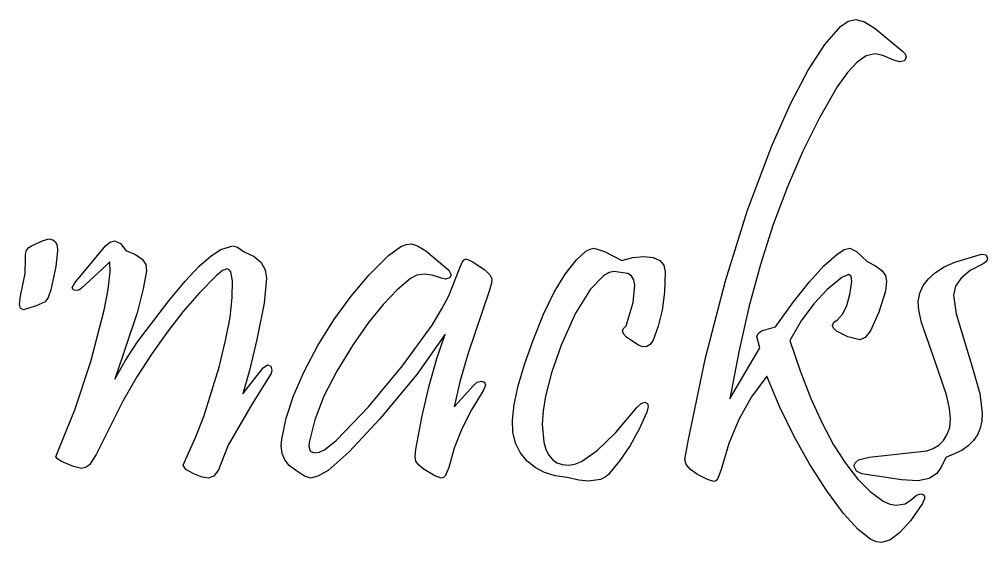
# Model space of a CAD drawing. Extents: x 369 to 1749, y 306 to 919.
# Drawn here: x 1174.8 to 1297.1, y 692.5 to 758.6 of the extents above; entities that cross this region are included whole.
import ezdxf

# ---------------------------------------------------------------- set-up
doc = ezdxf.new("R2010")
doc.units = 0

msp = doc.modelspace()

# ---------------------------------------------------------------- linework, layer by layer
at = {"layer": 'Layer 1'}
for p, q in [((1278.500926, 757.676588), (1279.461256, 758.368237)), ((1279.461256, 758.368237), (1280.401486, 758.594921)), ((1280.401486, 758.594921), (1281.50212, 758.303838)), ((1281.50212, 758.303838), (1282.874856, 757.442611)), ((1276.516735, 755.428069), (1278.500926, 757.676588)), ((1282.874856, 757.442611), (1286.302186, 754.596231)), ((1274.409991, 752.172613), (1276.516735, 755.428069)), ((1282.854886, 754.23876), (1281.742232, 753.983002)), ((1283.844061, 754.034499), (1282.854886, 754.23876)), ((1286.302186, 754.596231), (1286.66165, 754.232256)), ((1286.66165, 754.232256), (1286.779753, 753.83533)), ((1280.574631, 753.202203), (1279.352082, 751.896362)), ((1281.742232, 753.983002), (1280.574631, 753.202203)), ((1285.227006, 753.43159), (1283.844061, 754.034499)), ((1285.983603, 753.22017), (1285.227006, 753.43159)), ((1286.578783, 753.371491), (1285.983603, 753.22017)), ((1286.779753, 753.83533), (1286.578783, 753.371491)), ((1272.180695, 747.910219), (1274.409991, 752.172613)), ((1279.352082, 751.896362), (1278.074586, 750.06548)), ((1278.074586, 750.06548), (1275.814626, 746.154802)), ((1269.828846, 742.640888), (1272.180695, 747.910219)), ((1275.814626, 746.154802), (1273.715437, 741.955668)), ((1266.742119, 734.510219), (1269.828846, 742.640888)), ((1273.715437, 741.955668), (1271.777019, 737.468077)), ((1271.777019, 737.468077), (1269.999371, 732.69203)), ((1263.951876, 725.581013), (1266.742119, 734.510219)), ((1269.999371, 732.69203), (1268.382494, 727.627527)), ((1175.73143, 729.438268), (1176.002816, 729.796161)), ((1176.002816, 729.796161), (1176.415521, 730.028285)), ((1176.415521, 730.028285), (1177.806173, 730.665583)), ((1177.806173, 730.665583), (1178.591251, 730.876012)), ((1178.591251, 730.876012), (1179.057915, 730.780515)), ((1179.057915, 730.780515), (1179.389928, 730.500681)), ((1179.389928, 730.500681), (1179.58729, 730.03651)), ((1179.58729, 730.03651), (1179.650001, 729.388002)), ((1181.831908, 725.343282), (1185.754148, 730.038682)), ((1185.754148, 730.038682), (1186.282275, 730.474644)), ((1186.282275, 730.474644), (1186.825778, 730.617675)), ((1186.825778, 730.617675), (1187.59901, 730.311406)), ((1187.59901, 730.311406), (1188.265138, 729.402905)), ((1200.255108, 729.534885), (1201.773888, 730.007739)), ((1201.773888, 730.007739), (1202.358371, 729.814613)), ((1202.358371, 729.814613), (1203.216038, 729.240816)), ((1221.440388, 728.783751), (1222.980468, 729.902436)), ((1222.980468, 729.902436), (1223.684103, 730.17151)), ((1223.684103, 730.17151), (1224.343468, 730.247071)), ((1224.343468, 730.247071), (1225.102075, 730.011951)), ((1225.102075, 730.011951), (1226.138146, 729.383217)), ((1175.601363, 728.954606), (1175.73143, 729.438268)), ((1175.612615, 728.345175), (1175.601363, 728.954606)), ((1179.65, 729.388), (1179.430744, 727.373963)), ((1179.650001, 729.388002), (1179.65, 729.388)), ((1188.265138, 729.402905), (1189.472269, 728.925984)), ((1189.472269, 728.925984), (1190.308373, 728.339407)), ((1197.537473, 727.42445), (1199.040151, 728.760841)), ((1199.040151, 728.760841), (1200.255108, 729.534885)), ((1203.216038, 729.240816), (1204.461228, 728.65169)), ((1204.461228, 728.65169), (1205.34368, 727.901181)), ((1218.99851, 726.340013), (1221.440388, 728.783751)), ((1226.138146, 729.383217), (1229.042678, 726.944911)), ((1245.138547, 728.256315), (1246.351062, 729.333975)), ((1246.351062, 729.333975), (1246.878138, 729.601995)), ((1246.878138, 729.601995), (1247.352427, 729.689475)), ((1247.352427, 729.689475), (1248.676366, 729.302259)), ((1248.676366, 729.302259), (1250.856817, 728.151775)), ((1252.263079, 728.530588), (1253.650487, 728.651134)), ((1253.650487, 728.651134), (1254.840413, 728.523138)), ((1276.398523, 727.471521), (1278.011646, 728.91273)), ((1278.011646, 728.91273), (1278.962841, 729.526929)), ((1278.962841, 729.526929), (1279.670366, 729.729229)), ((1279.670366, 729.729229), (1280.503171, 729.302011)), ((1280.503171, 729.302011), (1281.830206, 728.027659)), ((1292.918488, 727.950599), (1296.303024, 728.937211)), ((1296.303024, 728.937211), (1296.871116, 728.881992)), ((1296.871116, 728.881992), (1297.057474, 728.381288)), ((1175.549508, 726.511027), (1175.612615, 728.345175)), ((1179.430744, 727.373963), (1178.792298, 724.43235)), ((1186.223557, 727.968663), (1185.253178, 727.044532)), ((1186.284826, 726.728033), (1186.223557, 727.968663)), ((1190.308373, 728.339407), (1190.773449, 727.643174)), ((1190.773449, 727.643174), (1190.867498, 726.837285)), ((1195.747071, 725.525711), (1197.537473, 727.42445)), ((1205.34368, 727.901181), (1205.863393, 726.98929)), ((1230.248093, 726.799577), (1230.72043, 727.959367)), ((1230.72043, 727.959367), (1230.967687, 728.248509)), ((1230.967687, 728.248509), (1231.222336, 728.343817)), ((1231.222336, 728.343817), (1232.081418, 727.985337)), ((1232.081418, 727.985337), (1233.625086, 726.916337)), ((1243.729813, 726.439171), (1245.138547, 728.256315)), ((1250.856817, 728.151775), (1252.263079, 728.530588)), ((1254.840413, 728.523138), (1255.688642, 728.156111)), ((1255.688642, 728.156111), (1256.195173, 727.550053)), ((1256.195173, 727.550053), (1256.360007, 726.704964)), ((1268.382494, 727.627527), (1266.926387, 722.274568)), ((1274.570903, 725.471813), (1276.398523, 727.471521)), ((1281.830206, 728.027659), (1282.91206, 727.491227)), ((1282.91206, 727.491227), (1283.683493, 726.896439)), ((1290.457758, 726.630943), (1291.572647, 727.332402)), ((1291.572647, 727.332402), (1292.918488, 727.950599)), ((1296.502205, 727.730166), (1294.869089, 726.883367)), ((1296.917369, 728.011806), (1296.502205, 727.730166)), ((1297.057474, 728.381288), (1296.917369, 728.011806)), ((1174.963112, 723.629385), (1175.549508, 726.511027)), ((1185.253178, 727.044532), (1182.654398, 724.649132)), ((1186.018997, 724.49683), (1186.284826, 726.728033)), ((1190.867498, 726.837285), (1190.46789, 724.563832)), ((1199.683397, 726.231169), (1197.535881, 724.036436)), ((1200.471131, 726.872225), (1199.683397, 726.231169)), ((1201.032237, 727.08405), (1200.471131, 726.872225)), ((1201.307204, 726.987592), (1201.032237, 727.08405)), ((1201.512116, 726.70209), (1201.307204, 726.987592)), ((1201.711777, 725.56395), (1201.512116, 726.70209)), ((1205.863393, 726.98929), (1206.020368, 725.916016)), ((1216.697066, 723.628401), (1218.99851, 726.340013)), ((1224.981979, 726.285497), (1224.178404, 725.872785)), ((1225.904462, 726.430471), (1224.981979, 726.285497)), ((1226.945854, 726.307708), (1225.904462, 726.430471)), ((1228.106154, 725.917207), (1226.945854, 726.307708)), ((1229.022993, 723.706577), (1230.248093, 726.799577)), ((1229.042678, 726.944911), (1229.349122, 726.357329)), ((1229.349122, 726.357329), (1229.165674, 725.945056)), ((1233.625086, 726.916337), (1234.23311, 726.352713)), ((1234.23311, 726.352713), (1234.479714, 725.843017)), ((1242.348209, 724.13954), (1243.729813, 726.439171)), ((1248.571017, 726.219542), (1246.941225, 724.524355)), ((1249.279911, 726.64146), (1248.571017, 726.219542)), ((1249.918135, 726.779595), (1249.279911, 726.64146)), ((1250.46868, 726.672812), (1249.918135, 726.779595)), ((1250.984941, 726.600693), (1250.46868, 726.672812)), ((1251.636707, 726.499737), (1250.984941, 726.600693)), ((1252.11073, 726.206101), (1251.636707, 726.499737)), ((1252.407012, 725.719782), (1252.11073, 726.206101)), ((1256.36, 726.705), (1256.251586, 724.164886)), ((1256.360007, 726.704964), (1256.36, 726.705)), ((1279.477237, 726.388646), (1278.648091, 726.014856)), ((1279.846313, 726.171027), (1279.477237, 726.388646)), ((1279.919761, 725.524611), (1279.846313, 726.171027)), ((1283.683493, 726.896439), (1284.144505, 726.243297)), ((1284.144505, 726.243297), (1284.295096, 725.531799)), ((1289.57382, 725.846224), (1290.457758, 726.630943)), ((1294.869089, 726.883367), (1293.70046, 725.938931)), ((1181.48355, 724.725331), (1181.831908, 725.343282)), ((1193.668948, 723.064625), (1195.747071, 725.525711)), ((1201.700953, 723.475412), (1201.711777, 725.56395)), ((1206.020368, 725.916016), (1205.707955, 722.774276)), ((1224.178404, 725.872785), (1222.507364, 724.46854)), ((1228.6222, 725.810639), (1228.106154, 725.917207)), ((1229.165674, 725.945056), (1228.6222, 725.810639)), ((1234.433147, 725.274858), (1234.160602, 724.398047)), ((1234.479714, 725.843017), (1234.433147, 725.274858)), ((1252.296568, 722.845938), (1252.525551, 725.040783)), ((1252.525551, 725.040783), (1252.407012, 725.719782)), ((1261.458119, 715.853269), (1263.951876, 725.581013)), ((1272.528788, 722.913606), (1274.570903, 725.471813)), ((1278.648091, 726.014856), (1276.81056, 724.49322)), ((1279.668177, 723.85098), (1279.919761, 725.524611)), ((1284.295096, 725.531799), (1284.149569, 724.292449)), ((1288.498798, 724.027003), (1288.920833, 724.978244)), ((1288.920833, 724.978244), (1289.57382, 725.846224)), ((1292.996319, 724.896857), (1292.756665, 723.757146)), ((1293.70046, 725.938931), (1292.996319, 724.896857)), ((1178.792298, 724.43235), (1178.458967, 723.469788)), ((1181.602351, 724.440365), (1181.48355, 724.725331)), ((1181.963479, 724.343372), (1181.602351, 724.440365)), ((1182.325705, 724.418631), (1181.963479, 724.343372)), ((1182.654398, 724.649132), (1182.325705, 724.418631)), ((1185.522438, 721.866563), (1186.018997, 724.49683)), ((1190.46789, 724.563832), (1189.671677, 721.530615)), ((1197.535881, 724.036436), (1195.460459, 721.662538)), ((1222.507364, 724.46854), (1220.747394, 722.612675)), ((1228.172838, 722.032375), (1229.022993, 723.706577)), ((1234.16, 724.398), (1231.431153, 716.33617)), ((1234.160602, 724.398047), (1234.16, 724.398)), ((1240.993738, 721.357421), (1242.348209, 724.13954)), ((1246.941225, 724.524355), (1245.03611, 721.487282)), ((1256.251586, 724.164886), (1255.959623, 721.884303)), ((1276.81056, 724.49322), (1275.104568, 722.660704)), ((1279.280674, 722.479646), (1279.668177, 723.85098)), ((1284.149569, 724.292449), (1283.340513, 721.610287)), ((1288.307714, 722.992501), (1288.498798, 724.027003)), ((1292.756665, 723.757146), (1293.086558, 721.412406)), ((1174.819088, 722.631193), (1174.963112, 723.629385)), ((1174.945065, 722.113632), (1174.819088, 722.631193)), ((1178.093764, 722.92084), (1176.919264, 722.41139)), ((1178.458967, 723.469788), (1178.093764, 722.92084)), ((1189.75224, 717.869655), (1193.668948, 723.064625)), ((1201.416192, 720.96655), (1201.700953, 723.475412)), ((1205.707955, 722.774276), (1204.800778, 718.172056)), ((1214.536055, 720.648913), (1216.697066, 723.628401)), ((1220.747394, 722.612675), (1218.898494, 720.30519)), ((1251.425581, 719.914383), (1252.296568, 722.845938)), ((1270.272176, 719.7969), (1272.528788, 722.913606)), ((1275.104568, 722.660704), (1273.530115, 720.517305)), ((1278.757252, 721.41061), (1279.280674, 722.479646)), ((1288.373955, 721.874569), (1288.307714, 722.992501)), ((1175.331584, 721.938965), (1174.945065, 722.113632)), ((1176.919264, 722.41139), (1175.331584, 721.938965)), ((1183.837136, 715.408833), (1185.522438, 721.866563)), ((1189.671677, 721.530615), (1186.889438, 713.184885)), ((1195.460459, 721.662538), (1193.457131, 719.109474)), ((1226.915623, 719.99897), (1228.172838, 722.032375)), ((1239.666397, 718.092815), (1240.993738, 721.357421)), ((1245.03611, 721.487282), (1243.210865, 717.450625)), ((1255.959623, 721.884303), (1255.484111, 719.863251)), ((1266.926387, 722.274568), (1265.631051, 716.633152)), ((1278.097911, 720.643871), (1278.757252, 721.41061)), ((1283.340513, 721.610287), (1282.257959, 719.274339)), ((1288.721639, 720.311323), (1288.373955, 721.874569)), ((1293.086558, 721.412406), (1295.111968, 714.716206)), ((1200.857493, 718.037362), (1201.416192, 720.96655)), ((1212.515478, 717.401551), (1214.536055, 720.648913)), ((1218.898494, 720.30519), (1216.960664, 717.546085)), ((1223.180013, 714.854547), (1226.915623, 719.99897)), ((1273.530115, 720.517305), (1272.087201, 718.063026)), ((1277.473529, 719.958739), (1277.63102, 720.353948)), ((1277.63102, 720.353948), (1278.097911, 720.643871)), ((1290.261334, 715.848891), (1288.721639, 720.311323)), ((1193.457131, 719.109474), (1191.525897, 716.377244)), ((1228.578732, 718.851737), (1225.007115, 713.757972)), ((1227.519581, 715.779233), (1228.578732, 718.851737)), ((1250.97371, 719.262626), (1251.087644, 719.580592)), ((1251.091986, 718.89369), (1250.97371, 719.262626)), ((1251.087644, 719.580592), (1251.425581, 719.914383)), ((1251.451112, 718.475881), (1251.091986, 718.89369)), ((1255.484111, 719.863251), (1254.82505, 718.10173)), ((1267.921576, 718.53685), (1268.070421, 718.925651)), ((1268.070421, 718.925651), (1268.511802, 719.26526)), ((1268.511802, 719.26526), (1270.272176, 719.7969)), ((1277.59401, 719.5984), (1277.473529, 719.958739)), ((1277.959964, 719.240839), (1277.59401, 719.5984)), ((1279.428289, 718.534049), (1277.959964, 719.240839)), ((1282.257959, 719.274339), (1281.615332, 718.425677)), ((1188.189101, 715.463495), (1189.75224, 717.869655)), ((1200.024857, 714.68785), (1200.857493, 718.037362)), ((1204.800778, 718.172056), (1203.880623, 714.258948)), ((1216.960664, 717.546085), (1214.892099, 714.199965)), ((1238.583645, 715.037709), (1239.666397, 718.092815)), ((1252.89192, 717.493646), (1251.451112, 718.475881)), ((1254.468556, 717.561341), (1254.027536, 717.279864)), ((1254.82505, 718.10173), (1254.468556, 717.561341)), ((1268.291766, 717.12203), (1267.921576, 718.53685)), ((1272.087201, 718.063026), (1273.394934, 714.204396)), ((1280.941799, 718.145649), (1279.428289, 718.534049)), ((1281.615332, 718.425677), (1280.941799, 718.145649)), ((1191.525897, 716.377244), (1189.666756, 713.465849)), ((1210.768266, 714.13956), (1212.515478, 717.401551)), ((1231.431153, 716.33617), (1230.438236, 712.83264)), ((1243.210865, 717.450625), (1241.983372, 713.970077)), ((1253.501991, 717.257299), (1252.89192, 717.493646)), ((1254.027536, 717.279864), (1253.501991, 717.257299)), ((1264.496486, 710.70328), (1268.291766, 717.12203)), ((1265.631051, 716.633152), (1264.496486, 710.70328)), ((1181.826706, 709.289033), (1183.837136, 715.408833)), ((1186.889438, 713.184885), (1188.189101, 715.463495)), ((1226.548557, 712.335832), (1227.519581, 715.779233)), ((1259.260846, 705.326988), (1261.458119, 715.853269)), ((1291.860115, 711.187991), (1290.261334, 715.848891)), ((1198.108512, 708.47275), (1200.024857, 714.68785)), ((1203.035488, 711.327246), (1205.605448, 714.618556)), ((1203.880623, 714.258948), (1203.035488, 711.327246)), ((1206.6, 713.889), (1204.19903, 710.062632)), ((1205.605448, 714.618556), (1206.158785, 714.959624)), ((1206.158785, 714.959624), (1206.545282, 714.793572)), ((1206.545282, 714.793572), (1206.671396, 714.301856)), ((1206.671396, 714.301856), (1206.599821, 713.888884)), ((1206.599821, 713.888884), (1206.6, 713.889)), ((1209.427133, 711.081746), (1210.768266, 714.13956)), ((1214.892099, 714.199965), (1213.276762, 711.023275)), ((1218.8758, 709.679217), (1223.180013, 714.854547)), ((1237.787315, 712.33394), (1238.583645, 715.037709)), ((1241.983372, 713.970077), (1241.241455, 711.020495)), ((1273.394934, 714.204396), (1274.750232, 710.723357)), ((1295.111968, 714.716206), (1296.055536, 711.342708)), ((1189.666756, 713.465849), (1187.879709, 710.375288)), ((1225.007115, 713.757972), (1220.347102, 708.154237)), ((1230.438236, 712.83264), (1229.69299, 709.6807)), ((1232.12098, 712.31832), (1232.623395, 712.78028)), ((1232.623395, 712.78028), (1233.15833, 712.931977)), ((1233.15833, 712.931977), (1233.545117, 712.800374)), ((1233.545117, 712.800374), (1233.6719, 712.412006)), ((1269.1653, 713.56806), (1267.256261, 710.940123)), ((1270.822494, 709.643193), (1269.1653, 713.56806)), ((1225.665661, 708.521533), (1226.548557, 712.335832)), ((1231.0457, 711.15368), (1232.12098, 712.31832)), ((1233.391796, 711.690277), (1231.893319, 709.298783)), ((1233.6719, 712.412006), (1233.391796, 711.690277)), ((1237.277405, 709.981509), (1237.787315, 712.33394)), ((1187.879709, 710.375288), (1184.521897, 703.656669)), ((1208.492081, 708.22811), (1209.427133, 711.081746)), ((1213.276762, 711.023275), (1212.114654, 708.016015)), ((1229.69299, 709.6807), (1231.0457, 711.15368)), ((1241.241455, 711.020495), (1240.945799, 709.179195)), ((1253.302286, 710.092661), (1253.777022, 710.253346)), ((1253.777022, 710.253346), (1254.112081, 710.113452)), ((1267.256261, 710.940123), (1265.660222, 708.09491)), ((1274.750232, 710.723357), (1276.153096, 707.619909)), ((1292.256428, 709.480176), (1291.860115, 711.187991)), ((1296.055536, 711.342708), (1296.384758, 708.885996)), ((1179.806276, 704.340633), (1181.826706, 709.289033)), ((1204.19903, 710.062632), (1201.16912, 704.82769)), ((1214.853243, 705.466767), (1218.8758, 709.679217)), ((1231.893319, 709.298783), (1230.666069, 706.892679)), ((1237.053917, 707.980415), (1237.277405, 709.981509)), ((1240.945799, 709.179195), (1240.840662, 707.508955)), ((1250.099214, 706.437093), (1252.773862, 709.605025)), ((1252.773862, 709.605025), (1253.302286, 710.092661)), ((1254.044887, 709.011432), (1253.047364, 706.845057)), ((1254.221478, 709.699355), (1254.044887, 709.011432)), ((1254.112081, 710.113452), (1254.221478, 709.699355)), ((1272.640255, 705.91542), (1270.822494, 709.643193)), ((1292.384024, 708.187451), (1292.256428, 709.480176)), ((1197.062526, 705.785612), (1198.108512, 708.47275)), ((1207.963108, 705.578651), (1208.492081, 708.22811)), ((1212.114654, 708.016015), (1211.405774, 705.178185)), ((1220.347102, 708.154237), (1216.43668, 703.975534)), ((1224.870892, 704.336337), (1225.665661, 708.521533)), ((1237.111259, 706.470659), (1237.053917, 707.980415)), ((1265.660222, 708.09491), (1264.377186, 705.032423)), ((1292.265127, 707.077137), (1292.384024, 708.187451)), ((1296.329578, 707.893713), (1296.125265, 706.984178)), ((1296.38476, 708.886), (1296.329578, 707.893713)), ((1296.384758, 708.885996), (1296.38476, 708.886)), ((1230.666069, 706.892679), (1229.710044, 704.471968)), ((1240.840662, 707.508955), (1241.035183, 705.208116)), ((1253.047364, 706.845057), (1251.908577, 704.813062)), ((1276.153096, 707.619909), (1277.603526, 704.894051)), ((1291.923465, 706.157691), (1292.265127, 707.077137)), ((1296.125265, 706.984178), (1295.771821, 706.157395)), ((1195.957997, 703.37875), (1197.062526, 705.785612)), ((1207.888742, 704.717837), (1207.963108, 705.578651)), ((1213.338478, 704.261797), (1214.853243, 705.466767)), ((1237.440834, 705.10993), (1237.111259, 706.470659)), ((1247.770369, 704.167049), (1250.099214, 706.437093)), ((1258.833069, 703.021418), (1259.260846, 705.326988)), ((1274.618584, 702.384743), (1272.640255, 705.91542)), ((1290.898995, 704.846315), (1291.475353, 705.426242)), ((1291.475353, 705.426242), (1291.923465, 706.157691)), ((1295.269247, 705.413362), (1294.617541, 704.752082)), ((1295.771821, 706.157395), (1295.269247, 705.413362)), ((1179.421371, 703.378403), (1179.806276, 704.340633)), ((1201.16912, 704.82769), (1199.94412, 701.7347)), ((1207.99717, 703.804201), (1207.888742, 704.717837)), ((1211.405774, 705.178185), (1211.368984, 704.730555)), ((1211.368984, 704.730555), (1211.53723, 704.083541)), ((1212.666967, 703.96238), (1213.338478, 704.261797)), ((1224.778889, 703.3895), (1224.870892, 704.336337)), ((1229.710044, 704.471968), (1229.025246, 702.036647)), ((1238.042644, 703.898229), (1237.440834, 705.10993)), ((1241.035183, 705.208116), (1241.290652, 704.308635)), ((1241.290652, 704.308635), (1241.651594, 703.576447)), ((1245.787329, 702.794893), (1247.770369, 704.167049)), ((1251.908577, 704.813062), (1250.628524, 702.915447)), ((1264.377186, 705.032423), (1263.40715, 701.75266)), ((1277.603526, 704.894051), (1279.101521, 702.545784)), ((1282.121715, 703.324876), (1289.361545, 704.141031)), ((1289.361545, 704.141031), (1290.194393, 704.417911)), ((1290.194393, 704.417911), (1290.898995, 704.846315)), ((1293.816705, 704.173553), (1291.76764, 703.26475)), ((1294.617541, 704.752082), (1293.816705, 704.173553)), ((1179.617645, 703.092952), (1179.421371, 703.378403)), ((1180.141107, 702.788236), (1179.617645, 703.092952)), ((1184.521897, 703.656669), (1183.652402, 702.344326)), ((1195.50345, 702.31359), (1195.957997, 703.37875)), ((1208.334475, 702.992492), (1207.99717, 703.804201)), ((1208.900655, 702.282711), (1208.334475, 702.992492)), ((1211.53723, 704.083541), (1212.052703, 703.865007)), ((1212.052703, 703.865007), (1212.666967, 703.96238)), ((1216.43668, 703.975534), (1213.795232, 701.649307)), ((1224.861445, 702.820537), (1224.778889, 703.3895)), ((1238.916687, 702.835555), (1238.042644, 703.898229)), ((1241.651594, 703.576447), (1242.11801, 703.011553)), ((1242.11801, 703.011553), (1242.689898, 702.613951)), ((1250.628524, 702.915447), (1249.207207, 701.152212)), ((1259.007817, 702.385132), (1258.833069, 703.021418)), ((1280.360441, 702.651121), (1280.741414, 702.97173)), ((1280.741414, 702.97173), (1282.121715, 703.324876)), ((1291.76764, 703.26475), (1291.191629, 702.045317)), ((1181.644274, 702.13291), (1180.141107, 702.788236)), ((1182.650587, 701.911319), (1181.644274, 702.13291)), ((1183.168034, 702.017906), (1182.650587, 701.911319)), ((1183.652402, 702.344326), (1183.168034, 702.017906)), ((1195.835905, 701.760296), (1195.50345, 702.31359)), ((1196.84015, 701.20281), (1195.835905, 701.760296)), ((1199.94412, 701.7347), (1199.379314, 700.93722)), ((1209.695712, 701.674857), (1208.900655, 702.282711)), ((1210.802073, 700.918644), (1209.695712, 701.674857)), ((1213.795232, 701.649307), (1212.515937, 700.907962)), ((1225.194441, 702.353365), (1224.861445, 702.820537)), ((1225.922985, 701.780377), (1225.194441, 702.353365)), ((1227.252758, 700.945255), (1225.922985, 701.780377)), ((1229.025246, 702.036647), (1228.631212, 701.005567)), ((1239.938679, 702.017429), (1238.916687, 702.835555)), ((1241.121267, 701.400702), (1239.938679, 702.017429)), ((1242.689898, 702.613951), (1243.367258, 702.383641)), ((1243.367258, 702.383641), (1244.150092, 702.320625)), ((1244.150092, 702.320625), (1244.925485, 702.445523)), ((1244.925485, 702.445523), (1245.787329, 702.794893)), ((1259.540011, 701.750926), (1259.007817, 702.385132)), ((1260.429652, 701.118797), (1259.540011, 701.750926)), ((1263.40715, 701.75266), (1262.986697, 700.618385)), ((1276.75748, 699.05116), (1274.618584, 702.384743)), ((1279.101521, 702.545784), (1280.647082, 700.575107)), ((1280.185585, 702.234486), (1280.360441, 702.651121)), ((1280.517264, 701.552008), (1280.185585, 702.234486)), ((1291.191629, 702.045317), (1290.65281, 701.27352)), ((1197.897086, 700.808645), (1196.84015, 701.20281)), ((1198.66279, 700.67468), (1197.897086, 700.808645)), ((1199.379314, 700.93722), (1198.66279, 700.67468)), ((1211.584252, 700.663997), (1210.802073, 700.918644)), ((1212.515937, 700.907962), (1211.584252, 700.663997)), ((1228.086475, 700.664447), (1227.252758, 700.945255)), ((1228.377682, 700.748762), (1228.086475, 700.664447)), ((1228.631212, 701.005567), (1228.377682, 700.748762)), ((1242.464449, 700.985374), (1241.121267, 701.400702)), ((1243.968227, 700.771445), (1242.464449, 700.985374)), ((1245.430232, 700.426432), (1243.968227, 700.771445)), ((1246.652487, 700.306847), (1245.430232, 700.426432)), ((1248.2041, 700.512498), (1246.652487, 700.306847)), ((1248.774217, 700.778097), (1248.2041, 700.512498)), ((1249.207207, 701.152212), (1248.774217, 700.778097)), ((1261.676739, 700.488748), (1260.429652, 701.118797)), ((1262.50202, 700.24244), (1261.676739, 700.488748)), ((1262.986697, 700.618385), (1262.752387, 700.335621)), ((1281.17844, 701.229216), (1280.517264, 701.552008)), ((1280.647082, 700.575107), (1282.240209, 698.982021)), ((1286.16892, 700.440178), (1281.17844, 701.229216)), ((1288.30424, 700.323518), (1286.16892, 700.440178)), ((1289.666948, 700.625086), (1288.30424, 700.323518)), ((1290.65281, 701.27352), (1289.666948, 700.625086)), ((1262.752387, 700.335621), (1262.50202, 700.24244)), ((1278.864943, 696.204401), (1276.75748, 699.05116)), ((1282.240209, 698.982021), (1283.880901, 697.766526)), ((1286.660868, 697.447749), (1287.465231, 697.985341)), ((1287.465231, 697.985341), (1288.088677, 698.524069)), ((1288.088677, 698.524069), (1288.641021, 698.701497)), ((1288.641021, 698.701497), (1289.001934, 698.570055)), ((1289.120091, 698.181741), (1288.839987, 697.460002)), ((1289.001934, 698.570055), (1289.120091, 698.181741)), ((1283.880901, 697.766526), (1284.714055, 697.399594)), ((1284.714055, 697.399594), (1285.565961, 697.273704)), ((1285.565961, 697.273704), (1286.660868, 697.447749)), ((1288.84, 697.46), (1287.302064, 695.299147)), ((1288.839987, 697.460002), (1288.84, 697.46)), ((1280.71478, 694.168855), (1278.864943, 696.204401)), ((1287.302064, 695.299147), (1285.923015, 693.75743)), ((1282.306992, 692.944521), (1280.71478, 694.168855)), ((1285.923015, 693.75743), (1284.702854, 692.834848)), ((1283.006489, 692.636559), (1282.306992, 692.944521)), ((1283.64158, 692.5314), (1283.006489, 692.636559)), ((1284.702854, 692.834848), (1283.64158, 692.5314))]:
    msp.add_line(p, q, dxfattribs=at)

doc.saveas('drawing.dxf')
